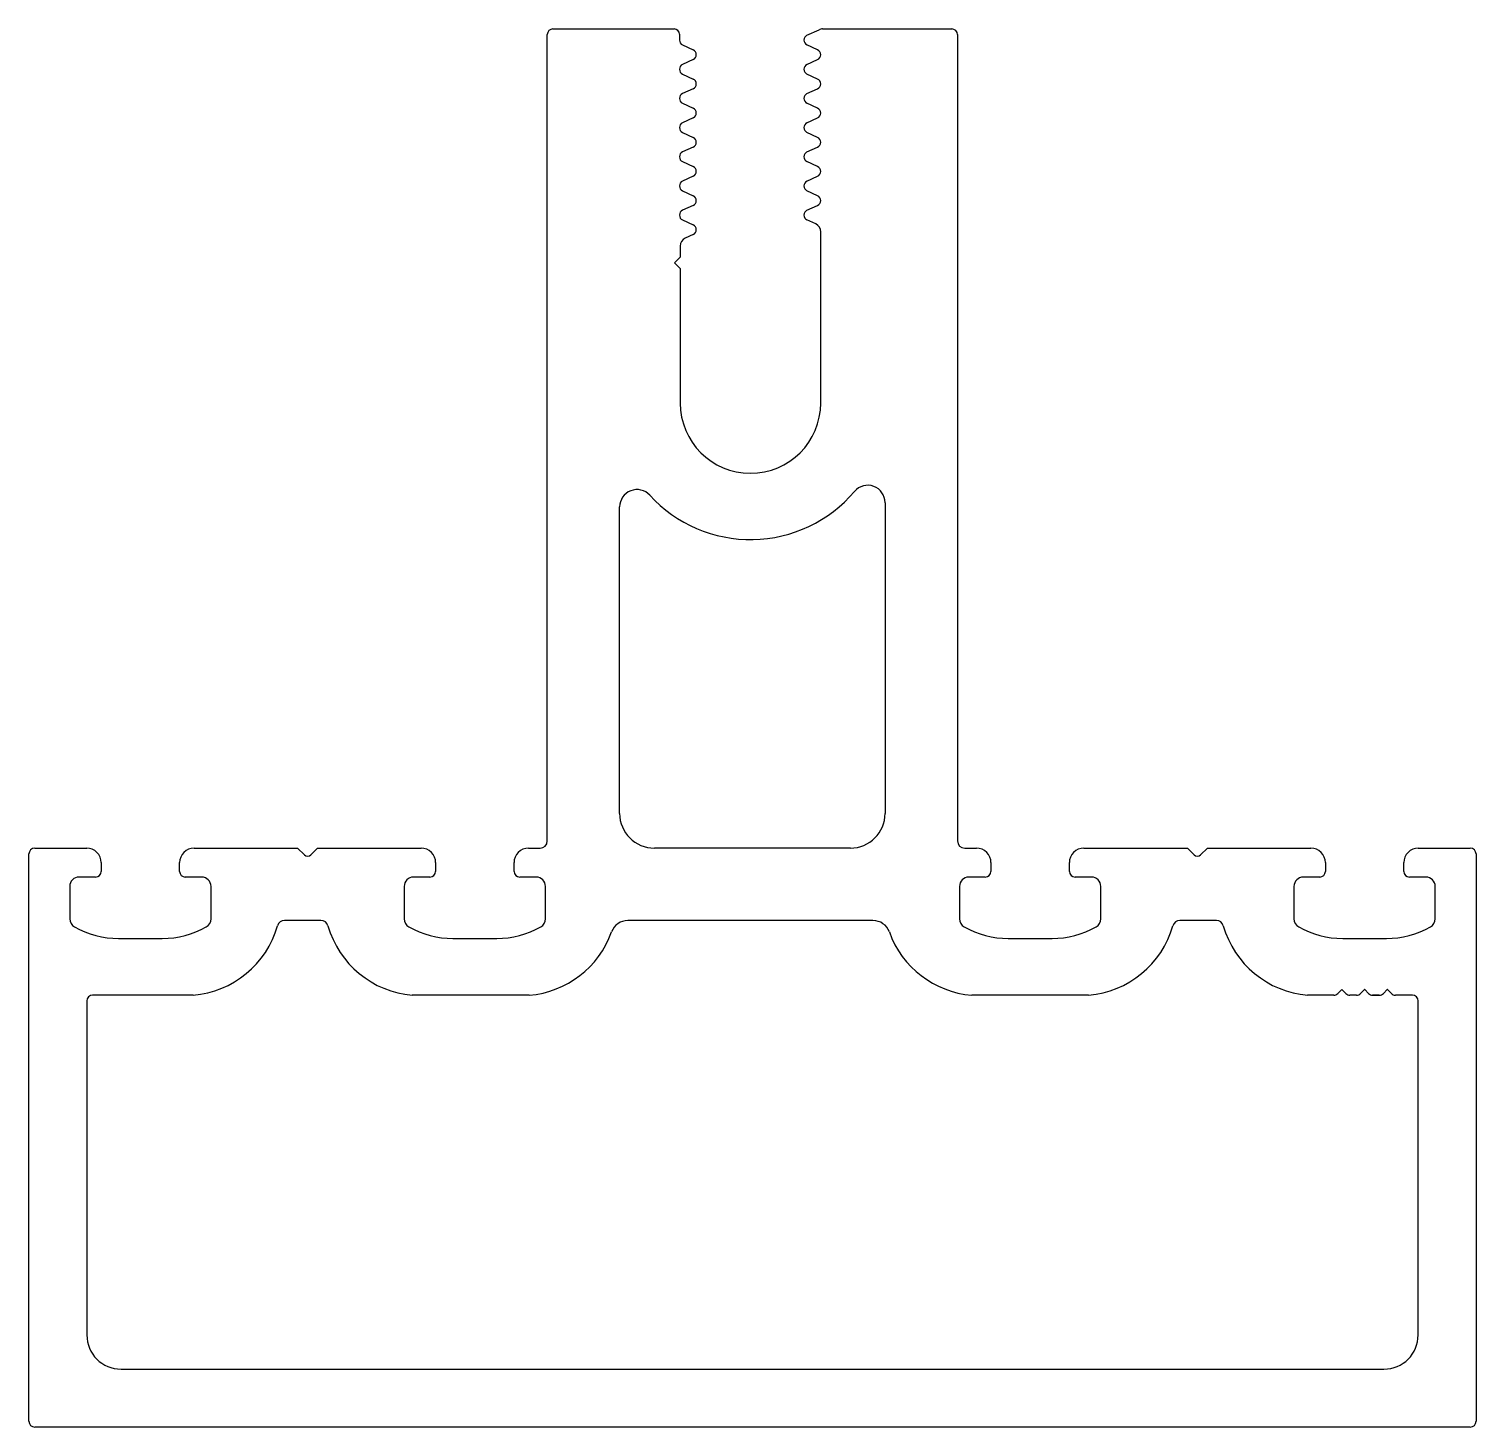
# Model space of a CAD drawing. Extents: x -31.8 to 31.7, y 5.6 to 67.
import ezdxf

# ---------------------------------------------------------------- set-up
doc = ezdxf.new("R2010")
doc.units = 0
doc.layers.get('0').update_dxf_attribs({"linetype": 'CONTINUOUS'})

msp = doc.modelspace()

# ---------------------------------------------------------------- linework, layer by layer
at = {"linetype": 'CONTINUOUS'}
for p, q in [((-9.044, 31.362), (-9.044, 66.737)), ((-8.794, 66.987), (-3.474, 66.987)), ((-3.244, 66.757), (-3.244, 66.497)), ((2.352, 66.709), (2.88, 66.952)), ((3.039, 66.987), (8.706, 66.987)), ((8.956, 66.737), (8.956, 31.362)), ((-3.108, 66.284), (-2.64, 66.069)), ((2.82, 66.069), (2.352, 66.284)), ((-2.64, 65.644), (-3.108, 65.429)), ((2.352, 65.429), (2.82, 65.644)), ((-3.108, 65.004), (-2.64, 64.789)), ((2.82, 64.789), (2.352, 65.004)), ((-2.64, 64.364), (-3.108, 64.15)), ((2.352, 64.15), (2.82, 64.364)), ((-3.108, 63.724), (-2.64, 63.51)), ((2.82, 63.51), (2.352, 63.724)), ((-2.64, 63.084), (-3.108, 62.87)), ((2.352, 62.87), (2.82, 63.084)), ((-3.108, 62.444), (-2.64, 62.23)), ((2.82, 62.23), (2.352, 62.444)), ((-2.64, 61.804), (-3.108, 61.59)), ((2.352, 61.59), (2.82, 61.804)), ((-3.108, 61.164), (-2.64, 60.95)), ((2.82, 60.95), (2.352, 61.164)), ((-2.64, 60.524), (-3.108, 60.31)), ((2.352, 60.31), (2.82, 60.524)), ((-3.108, 59.884), (-2.64, 59.67)), ((2.82, 59.67), (2.352, 59.884)), ((-2.64, 59.245), (-3.108, 59.03)), ((2.352, 59.03), (2.82, 59.245)), ((-3.108, 58.605), (-2.64, 58.39)), ((2.734, 58.429), (2.352, 58.605)), ((-2.64, 57.965), (-2.989, 57.804)), ((2.956, 50.573), (2.956, 58.083)), ((-3.211, 57.458), (-3.211, 56.978)), ((-3.211, 56.978), (-3.465, 56.724)), ((-3.465, 56.724), (-3.211, 56.47)), ((-3.211, 56.47), (-3.211, 50.573)), ((-5.869, 32.568), (-5.869, 46.013)), ((5.781, 46.202), (5.781, 32.568)), ((-31.788, 5.898), (-31.788, 30.79)), ((-31.534, 31.044), (-29.253, 31.044)), ((-24.542, 31.044), (-19.998, 31.044)), ((-19.998, 31.044), (-19.704, 30.75)), ((-19.416, 30.75), (-19.122, 31.044)), ((-19.122, 31.044), (-14.578, 31.044)), ((-9.867, 31.044), (-9.362, 31.044)), ((4.257, 31.044), (-4.345, 31.044)), ((9.273, 31.044), (9.79, 31.044)), ((14.501, 31.044), (19.045, 31.044)), ((19.045, 31.044), (19.339, 30.75)), ((19.627, 30.75), (19.921, 31.044)), ((19.921, 31.044), (24.465, 31.044)), ((29.176, 31.044), (31.457, 31.044)), ((31.711, 30.79), (31.711, 5.898)), ((-28.618, 30.409), (-28.618, 30.024)), ((-25.177, 30.024), (-25.177, 30.409)), ((-13.943, 30.409), (-13.943, 30.024)), ((-10.502, 30.024), (-10.502, 30.409)), ((10.425, 30.409), (10.425, 30.024)), ((13.866, 30.024), (13.866, 30.409)), ((25.1, 30.409), (25.1, 30.024)), ((28.541, 30.024), (28.541, 30.409)), ((-29.997, 29.368), (-29.997, 27.941)), ((-28.868, 29.774), (-29.591, 29.774)), ((-24.205, 29.774), (-24.927, 29.774)), ((-23.798, 27.941), (-23.798, 29.368)), ((-15.322, 29.368), (-15.322, 27.941)), ((-14.193, 29.774), (-14.915, 29.774)), ((-9.529, 29.774), (-10.252, 29.774)), ((-9.123, 27.941), (-9.123, 29.368)), ((9.046, 29.368), (9.046, 27.941)), ((10.175, 29.774), (9.452, 29.774)), ((14.838, 29.774), (14.116, 29.774)), ((15.245, 27.941), (15.245, 29.368)), ((23.721, 29.368), (23.721, 27.941)), ((24.85, 29.774), (24.128, 29.774)), ((29.514, 29.774), (28.791, 29.774)), ((29.92, 27.941), (29.92, 29.368)), ((-18.973, 27.869), (-20.57, 27.869)), ((5.249, 27.869), (-5.505, 27.869)), ((20.315, 27.869), (18.718, 27.869)), ((-27.859, 27.084), (-25.936, 27.084)), ((-13.184, 27.084), (-11.261, 27.084)), ((11.184, 27.084), (13.107, 27.084)), ((25.859, 27.084), (27.782, 27.084)), ((25.815, 24.837), (25.644, 24.666)), ((25.998, 24.666), (25.826, 24.837)), ((26.815, 24.837), (26.644, 24.666)), ((26.997, 24.666), (26.826, 24.837)), ((27.815, 24.837), (27.644, 24.666)), ((27.997, 24.666), (27.826, 24.837)), ((-29.248, 24.339), (-29.248, 9.684)), ((-24.577, 24.593), (-28.994, 24.593)), ((-28.994, 24.593), (-28.994, 24.593)), ((-9.835, 24.593), (-14.966, 24.593)), ((14.711, 24.593), (9.58, 24.593)), ((25.467, 24.593), (24.322, 24.593)), ((26.467, 24.593), (26.174, 24.593)), ((27.467, 24.593), (27.174, 24.593)), ((27.174, 24.593), (27.467, 24.593)), ((27.467, 24.593), (27.174, 24.593)), ((27.174, 24.593), (27.467, 24.593)), ((27.467, 24.593), (27.174, 24.593)), ((28.917, 24.593), (28.174, 24.593)), ((29.171, 9.684), (29.171, 24.339)), ((-27.748, 8.184), (0.343, 8.184)), ((0.343, 8.184), (27.671, 8.184)), ((31.457, 5.644), (-31.534, 5.644))]:
    msp.add_line(p, q, dxfattribs=at)
for centre, radius, start, end in [((-8.794, 66.737), 0.25, 90, 180), ((-3.474, 66.757), 0.23, 360, 90), ((2.45, 66.497), 0.234, 114.675, 245.325), ((3.039, 66.606), 0.381, 90, 114.675), ((8.706, 66.737), 0.25, 360, 90), ((-3.01, 66.497), 0.234, 180, 245.325), ((-2.738, 65.857), 0.234, 294.675, 65.325), ((2.722, 65.857), 0.234, 294.675, 65.325), ((-3.01, 65.217), 0.234, 114.675, 245.325), ((2.45, 65.217), 0.234, 114.675, 245.325), ((-2.738, 64.577), 0.234, 294.675, 65.325), ((2.722, 64.577), 0.234, 294.675, 65.325), ((-3.01, 63.937), 0.234, 114.675, 245.325), ((2.45, 63.937), 0.234, 114.675, 245.325), ((-2.738, 63.297), 0.234, 294.675, 65.325), ((2.722, 63.297), 0.234, 294.675, 65.325), ((-3.01, 62.657), 0.234, 114.675, 245.325), ((2.45, 62.657), 0.234, 114.675, 245.325), ((-2.738, 62.017), 0.234, 294.675, 65.325), ((2.722, 62.017), 0.234, 294.675, 65.325), ((-3.01, 61.377), 0.234, 114.675, 245.325), ((2.45, 61.377), 0.234, 114.675, 245.325), ((-2.738, 60.737), 0.234, 294.675, 65.325), ((2.722, 60.737), 0.234, 294.675, 65.325), ((-3.01, 60.097), 0.234, 114.675, 245.325), ((2.45, 60.097), 0.234, 114.675, 245.325), ((-2.738, 59.457), 0.234, 294.675, 65.325), ((2.722, 59.457), 0.234, 294.675, 65.325), ((-3.01, 58.817), 0.234, 114.675, 245.325), ((2.45, 58.817), 0.234, 114.675, 245.325), ((2.575, 58.083), 0.381, 0, 65.325), ((-2.83, 57.458), 0.381, 114.675, 180), ((-2.738, 58.177), 0.234, 294.675, 65.325), ((-0.128, 50.573), 3.083, 180, 360), ((-5.107, 46.013), 0.762, 42.48241, 180), ((-0.128, 50.573), 5.99, 222.48241, 319.65733), ((5.019, 46.202), 0.762, 360, 139.65733), ((-4.345, 32.568), 1.524, 180, 270), ((4.257, 32.568), 1.524, 270, 360), ((-9.362, 31.362), 0.317, 270, 0), ((9.273, 31.362), 0.317, 180, 270), ((-31.534, 30.79), 0.254, 90, 180), ((-29.253, 30.409), 0.635, 359.99996, 90.00004), ((-24.542, 30.409), 0.635, 89.99996, 180.00004), ((-19.56, 30.894), 0.203, 225, 315), ((-14.578, 30.409), 0.635, 359.99994, 90.00002), ((-9.867, 30.409), 0.635, 89.99996, 180.00004), ((9.79, 30.409), 0.635, 359.99996, 90.00004), ((14.501, 30.409), 0.635, 89.99996, 180.00004), ((19.483, 30.894), 0.203, 225, 315), ((24.465, 30.409), 0.635, 359.99996, 90.00004), ((29.176, 30.409), 0.635, 89.99996, 180.00004), ((31.457, 30.79), 0.254, 360, 90), ((-28.868, 30.024), 0.25, 270, 360), ((-24.927, 30.024), 0.25, 180, 270), ((-14.193, 30.024), 0.25, 270, 360), ((-10.252, 30.024), 0.25, 180, 270), ((10.175, 30.024), 0.25, 270, 0), ((14.116, 30.024), 0.25, 180, 270), ((24.85, 30.024), 0.25, 270, 0), ((28.791, 30.024), 0.25, 180, 270), ((-29.591, 29.368), 0.406, 89.99996, 180.00004), ((-24.205, 29.368), 0.406, 0, 90), ((-14.915, 29.368), 0.406, 89.99996, 180.00004), ((-9.529, 29.368), 0.406, 360, 90), ((9.452, 29.368), 0.406, 90, 180), ((14.838, 29.368), 0.406, 359.99996, 90.00004), ((24.128, 29.368), 0.406, 90, 180), ((29.514, 29.368), 0.406, 360, 90), ((-29.591, 27.941), 0.406, 180.00041, 240.84032), ((-24.205, 27.941), 0.406, 299.16126, 0.0016), ((-14.915, 27.941), 0.406, 180.00041, 240.84032), ((-9.529, 27.941), 0.406, 299.16126, 0.0016), ((9.452, 27.941), 0.406, 179.9984, 240.83874), ((14.838, 27.941), 0.406, 299.15968, 359.99959), ((24.128, 27.941), 0.406, 179.9984, 240.83874), ((29.514, 27.941), 0.406, 299.15968, 359.99959), ((-27.859, 31.044), 3.96, 240.84001, 270.00011), ((-25.936, 31.044), 3.96, 269.99959, 299.15924), ((-24.93, 28.793), 4.215, 274.79867, 344.10614), ((-20.57, 27.552), 0.318, 90, 164.10614), ((-18.973, 27.552), 0.317, 15.89386, 90), ((-14.613, 28.793), 4.215, 195.89386, 265.20133), ((-13.184, 31.044), 3.96, 240.84001, 270.00011), ((-11.261, 31.044), 3.96, 269.99959, 299.15924), ((-10.187, 28.793), 4.215, 274.79867, 340.20191), ((-5.505, 27.107), 0.762, 90, 160.20191), ((5.249, 27.107), 0.762, 19.79809, 90), ((9.932, 28.793), 4.215, 199.79809, 265.20133), ((11.184, 31.044), 3.96, 240.84076, 270.00041), ((13.107, 31.044), 3.96, 269.99989, 299.15999), ((14.358, 28.793), 4.215, 274.79867, 344.10614), ((18.718, 27.552), 0.317, 90, 164.10614), ((20.315, 27.552), 0.318, 15.89386, 90), ((24.675, 28.793), 4.215, 195.89386, 265.20133), ((25.859, 31.044), 3.96, 240.84076, 270.00041), ((27.782, 31.044), 3.96, 269.99989, 299.15999), ((25.821, 24.831), 0.008, 45, 135), ((26.821, 24.831), 0.008, 45, 135), ((27.821, 24.831), 0.008, 45, 135), ((-28.994, 24.339), 0.254, 90, 180), ((25.467, 24.843), 0.25, 270, 315), ((26.174, 24.843), 0.25, 225, 270), ((26.467, 24.843), 0.25, 270, 315), ((27.174, 24.843), 0.25, 225, 270), ((27.467, 24.843), 0.25, 270, 315), ((28.174, 24.843), 0.25, 225, 270), ((28.917, 24.339), 0.254, 0, 90), ((-27.748, 9.684), 1.5, 180, 270), ((27.671, 9.684), 1.5, 270, 360), ((-31.534, 5.898), 0.254, 180, 270), ((31.457, 5.898), 0.254, 270, 360)]:
    msp.add_arc(centre, radius, start, end, dxfattribs=at)

doc.saveas('drawing.dxf')
